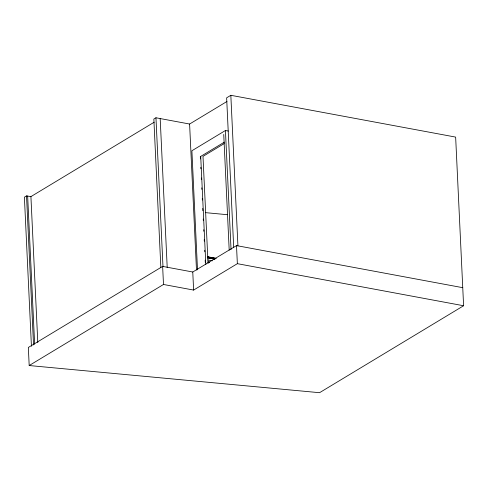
<?xml version="1.0" encoding="UTF-8"?>
<svg xmlns="http://www.w3.org/2000/svg" width="488" height="488" viewBox="0 0 488 488"><rect width="100%" height="100%" fill="white"/><g stroke="black" fill="none" stroke-linecap="round" stroke-linejoin="round"><path stroke-width="0.73" d="M154.196 122.201L30.915 196.615L26.523 195.901L24.4 197.176L31.427 346.242M226.999 101.455L189.6 124.031L155.959 117.773L153.848 119.048L160.839 267.345M462.746 287.682L236.503 245.604L192.766 272.005L162.638 266.399L28.335 347.462L29.189 365.536L319.542 392.7L463.6 305.75L455.646 137.097L230.83 95.3L226.639 97.826L233.709 247.648M228.341 131.052L225.438 130.51L191.894 150.755L197.512 269.84M224.376 142.124L200.714 156.404L205.814 264.484M224.212 143.582L202.99 156.386L208.016 262.947M29.189 365.536L163.492 284.474L193.62 290.073L237.357 263.673L463.6 305.75M209.596 262.087L207.992 262.196L209.077 262.398M205.478 212.646L227.445 214.702M207.327 257.755L214.702 259.128M207.388 256.706L216.294 258.365M207.473 256.889L215.72 258.42M207.4 257.011L214.824 258.39M207.516 257.792L215.013 259.183M207.912 259.982L212.359 260.812M230.83 95.3L237.93 245.879M236.503 245.604L237.357 263.673M225.438 130.51L231.05 249.594M223.736 134.456L229.195 250.143M208.51 261.885L208.565 263.087M200.312 156.642L200.422 158.923M200.812 167.299L200.885 168.824M201.318 177.955L201.385 179.48M201.782 187.849L201.855 189.374M202.282 198.506L202.355 200.031M202.752 208.4L202.862 210.688M203.252 219.057L203.325 220.582M203.758 229.714L203.831 231.239M204.222 239.608L204.295 241.133M204.728 250.265L204.795 251.79M205.192 260.159L205.302 262.446M189.6 124.031L196.487 270.047M192.766 272.005L193.62 290.073M160.186 118.59L167.219 267.65M155.959 117.773L162.992 266.832M162.638 266.399L163.492 284.474M30.915 196.615L37.802 342.631M27.651 196.005L34.642 344.302M26.523 195.901L33.55 344.961"/></g></svg>
